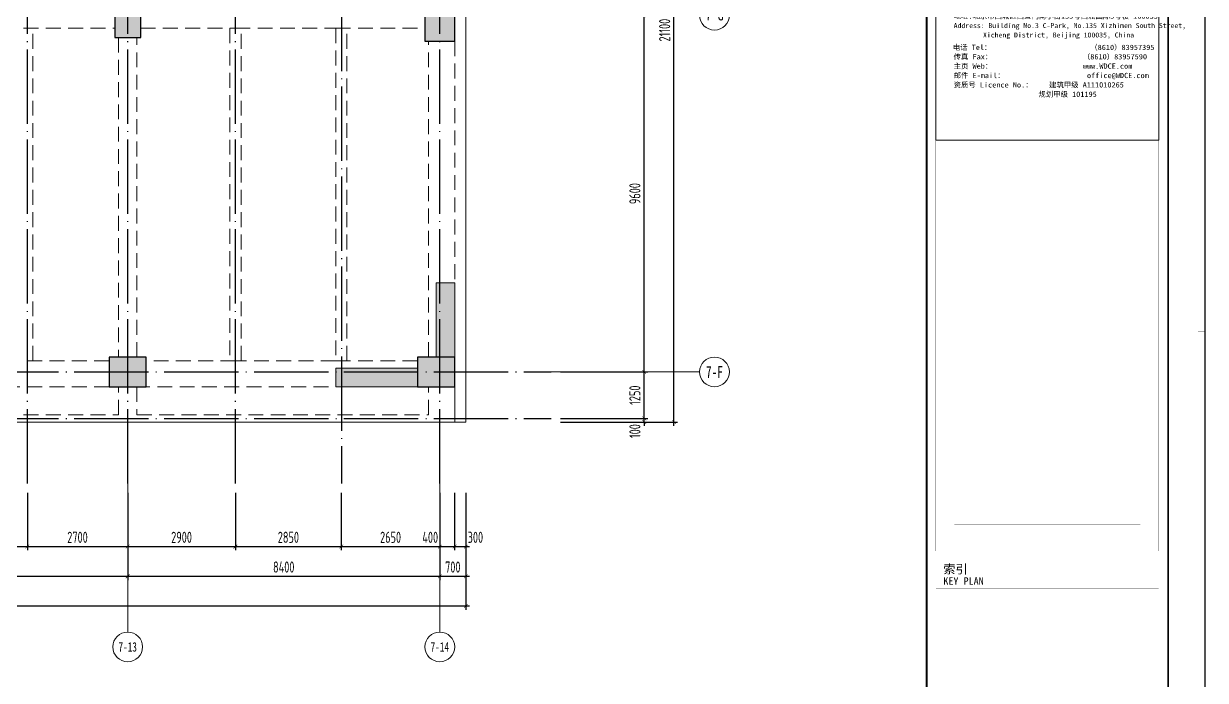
# Model space of a CAD drawing. Header units: millimetres. Extents: x -202076 to 1082610, y -439651 to 179350.
# Drawn here: x 791907 to 823710, y 37219 to 54894 of the extents above; entities that cross this region are included whole.
import ezdxf
from ezdxf.enums import TextEntityAlignment as Align

# ---------------------------------------------------------------- set-up
doc = ezdxf.new("R2010")
doc.units = ezdxf.units.MM
doc.header["$LTSCALE"] = 1000
for name, pattern in [('DASHED', [0.75, 0.5, -0.25]), ('DOTE', [2.42, 2, -0.2, 0.02, -0.2]), ('虚线', [500, 300, -200])]:
    doc.linetypes.add(name, pattern=pattern)
for name, color, linetype in [('02-TEXT_轴号', 7, 'Continuous'), ('A_AXIS-轴线', 36, 'DOTE'), ('AXIS_TEXT', 7, 'Continuous'), ('COLU', 5, 'Continuous')]:
    doc.layers.add(name, color=color, linetype=linetype)
for name, color, linetype, lineweight in [('BEAM', 4, 'DASHED', 0), ('DIM', 3, 'Continuous', 0), ('WALL', 2, 'Continuous', 0), ('板洞边线', 3, 'Continuous', 18), ('砼梁', 4, 'Continuous', 18), ('边缘构件填充', 253, 'Continuous', 18)]:
    doc.layers.add(name, color=color, linetype=linetype, lineweight=lineweight)
doc.styles.add('_TCH_AXIS', font='STXIHEI.TTF', dxfattribs={"width": 0.75})
doc.styles.add('COMPLEX', font='COMPLEX')
doc.styles.add('TSSD_Dimension', font='tssdeng.shx', dxfattribs={"width": 0.7, "bigfont": 'hztxt.shx'})
doc.styles.add('图签信息$0$hwxh', font='STXIHEI.TTF')
doc.styles.add('图签信息$0$华文细黑', font='STXIHEI.TTF', dxfattribs={"height": 10})
doc.dimstyles.new('TSSD_100_100', dxfattribs={"dimtxt": 300, "dimasz": 100, "dimexe": 100, "dimexo": 250, "dimgap": 100, "dimtad": 1, "dimdec": 0, "dimzin": 0, "dimdsep": 46, "dimtxsty": 'TSSD_Dimension', "dimblk": 'ARCHTICK', "dimcen": 0, "dimdle": 100, "dimclrt": 7, "dimadec": 0, "dimazin": 0, "dimtfac": 1, "dimtdec": 0, "dimtix": 1, "dimtmove": 2, "dimatfit": 3, "dimfxl": 1, "dimtolj": 1, "dimtzin": 0, "dimarcsym": 0})

# ---------------------------------------------------------------- blocks, each defined once
blk = doc.blocks.new('_ARCHTICK')
at = {"color": 0, "linetype": 'ByBlock', "const_width": 0.15}
blk.add_lwpolyline([(-0.5, -0.5), (0.5, 0.5)], dxfattribs=at)
blk = doc.blocks.new('*D1771')
at = {"layer": 'Defpoints', "color": 0, "transparency": 16777216}
for p in [(806108, 55119), (808608, 55119), (806108, 45519)]:
    blk.add_point(p, dxfattribs=at)
at = {"layer": 'DIM', "color": 0, "lineweight": -2, "transparency": 16777216}
for p, q in [((806358, 55119), (808708, 55119)), ((808608, 45419), (808608, 55219)), ((806358, 45519), (808708, 45519))]:
    blk.add_line(p, q, dxfattribs=at)
at = {"layer": 'DIM', "color": 0, "lineweight": -2, "transparency": 16777216, "xscale": 100, "yscale": 100, "zscale": 100}
for p, rotation in [((808608, 55119), 90), ((808608, 45519), 270)]:
    blk.add_blockref('_ARCHTICK', p, dxfattribs=dict(at, rotation=rotation))
at = {"layer": 'DIM', "color": 7, "transparency": 16777216, "insert": (808358, 50319), "char_height": 300, "attachment_point": 5, "rotation": 90, "style": 'TSSD_Dimension'}
blk.add_mtext('\\A1;9600', dxfattribs=at)
blk = doc.blocks.new('*D1776')
at = {"layer": 'Defpoints', "color": 0, "transparency": 16777216}
for p in [(786307, 42519), (794707, 42519), (794707, 40019)]:
    blk.add_point(p, dxfattribs=at)
at = {"layer": 'DIM', "color": 0, "lineweight": -2, "transparency": 16777216}
for p, q in [((786307, 42269), (786307, 39919)), ((794707, 42269), (794707, 39919)), ((786207, 40019), (794807, 40019))]:
    blk.add_line(p, q, dxfattribs=at)
at = {"layer": 'DIM', "color": 0, "lineweight": -2, "transparency": 16777216, "xscale": 100, "yscale": 100, "zscale": 100, "rotation": 180}
blk.add_blockref('_ARCHTICK', (786307, 40019), dxfattribs=at)
at = {"layer": 'DIM', "color": 0, "lineweight": -2, "transparency": 16777216, "xscale": 100, "yscale": 100, "zscale": 100}
blk.add_blockref('_ARCHTICK', (794707, 40019), dxfattribs=at)
at = {"layer": 'DIM', "color": 7, "transparency": 16777216, "insert": (790507, 40269), "char_height": 300, "attachment_point": 5, "style": 'TSSD_Dimension'}
blk.add_mtext('\\A1;8400', dxfattribs=at)
blk = doc.blocks.new('*D1778')
at = {"layer": 'Defpoints', "color": 0, "transparency": 16777216}
for p in [(794707, 42519), (803107, 42519), (803107, 40019)]:
    blk.add_point(p, dxfattribs=at)
at = {"layer": 'DIM', "color": 0, "lineweight": -2, "transparency": 16777216}
for p, q in [((794707, 42269), (794707, 39919)), ((803107, 42269), (803107, 39919)), ((794607, 40019), (803207, 40019))]:
    blk.add_line(p, q, dxfattribs=at)
at = {"layer": 'DIM', "color": 0, "lineweight": -2, "transparency": 16777216, "xscale": 100, "yscale": 100, "zscale": 100, "rotation": 180}
blk.add_blockref('_ARCHTICK', (794707, 40019), dxfattribs=at)
at = {"layer": 'DIM', "color": 0, "lineweight": -2, "transparency": 16777216, "xscale": 100, "yscale": 100, "zscale": 100}
blk.add_blockref('_ARCHTICK', (803107, 40019), dxfattribs=at)
at = {"layer": 'DIM', "color": 7, "transparency": 16777216, "insert": (798907, 40269), "char_height": 300, "attachment_point": 5, "style": 'TSSD_Dimension'}
blk.add_mtext('\\A1;8400', dxfattribs=at)
blk = doc.blocks.new('*D1779')
at = {"layer": 'Defpoints', "color": 0, "transparency": 16777216}
for p in [(752007, 42519), (803807, 42519), (752007, 39219)]:
    blk.add_point(p, dxfattribs=at)
at = {"layer": 'DIM', "color": 0, "lineweight": -2, "transparency": 16777216}
for p, q in [((752007, 42269), (752007, 39119)), ((803807, 42269), (803807, 39119)), ((803907, 39219), (751907, 39219))]:
    blk.add_line(p, q, dxfattribs=at)
at = {"layer": 'DIM', "color": 0, "lineweight": -2, "transparency": 16777216, "xscale": 100, "yscale": 100, "zscale": 100, "rotation": 180}
blk.add_blockref('_ARCHTICK', (752007, 39219), dxfattribs=at)
at = {"layer": 'DIM', "color": 0, "lineweight": -2, "transparency": 16777216, "xscale": 100, "yscale": 100, "zscale": 100}
blk.add_blockref('_ARCHTICK', (803807, 39219), dxfattribs=at)
at = {"layer": 'DIM', "color": 7, "transparency": 16777216, "insert": (777907, 39469), "char_height": 300, "attachment_point": 5, "style": 'TSSD_Dimension'}
blk.add_mtext('\\A1;51800', dxfattribs=at)
blk = doc.blocks.new('*D1786')
at = {"layer": 'Defpoints', "color": 0, "transparency": 16777216}
for p in [(806108, 65269), (809408, 65269), (806108, 44169)]:
    blk.add_point(p, dxfattribs=at)
at = {"layer": 'DIM', "color": 0, "lineweight": -2, "transparency": 16777216}
for p, q in [((806358, 65269), (809508, 65269)), ((809408, 44069), (809408, 65369)), ((806358, 44169), (809508, 44169))]:
    blk.add_line(p, q, dxfattribs=at)
at = {"layer": 'DIM', "color": 0, "lineweight": -2, "transparency": 16777216, "xscale": 100, "yscale": 100, "zscale": 100}
for p, rotation in [((809408, 65269), 90), ((809408, 44169), 270)]:
    blk.add_blockref('_ARCHTICK', p, dxfattribs=dict(at, rotation=rotation))
at = {"layer": 'DIM', "color": 7, "transparency": 16777216, "insert": (809158, 54719), "char_height": 300, "attachment_point": 5, "rotation": 90, "style": 'TSSD_Dimension'}
blk.add_mtext('\\A1;21100', dxfattribs=at)
blk = doc.blocks.new('*D1820')
at = {"layer": 'Defpoints', "color": 0, "transparency": 16777216}
for p in [(789357, 42519), (792007, 42519), (792007, 40819)]:
    blk.add_point(p, dxfattribs=at)
at = {"layer": 'DIM', "color": 0, "lineweight": -2, "transparency": 16777216}
for p, q in [((789357, 42269), (789357, 40719)), ((792007, 42269), (792007, 40719)), ((789257, 40819), (792107, 40819))]:
    blk.add_line(p, q, dxfattribs=at)
at = {"layer": 'DIM', "color": 0, "lineweight": -2, "transparency": 16777216, "xscale": 100, "yscale": 100, "zscale": 100, "rotation": 180}
blk.add_blockref('_ARCHTICK', (789357, 40819), dxfattribs=at)
at = {"layer": 'DIM', "color": 0, "lineweight": -2, "transparency": 16777216, "xscale": 100, "yscale": 100, "zscale": 100}
blk.add_blockref('_ARCHTICK', (792007, 40819), dxfattribs=at)
at = {"layer": 'DIM', "color": 7, "transparency": 16777216, "insert": (790682, 41069), "char_height": 300, "attachment_point": 5, "style": 'TSSD_Dimension'}
blk.add_mtext('\\A1;2650', dxfattribs=at)
blk = doc.blocks.new('*D1821')
at = {"layer": 'Defpoints', "color": 0, "transparency": 16777216}
for p in [(792007, 42519), (794707, 42519), (794707, 40819)]:
    blk.add_point(p, dxfattribs=at)
at = {"layer": 'DIM', "color": 0, "lineweight": -2, "transparency": 16777216}
for p, q in [((792007, 42269), (792007, 40719)), ((794707, 42269), (794707, 40719)), ((791907, 40819), (794807, 40819))]:
    blk.add_line(p, q, dxfattribs=at)
at = {"layer": 'DIM', "color": 0, "lineweight": -2, "transparency": 16777216, "xscale": 100, "yscale": 100, "zscale": 100, "rotation": 180}
blk.add_blockref('_ARCHTICK', (792007, 40819), dxfattribs=at)
at = {"layer": 'DIM', "color": 0, "lineweight": -2, "transparency": 16777216, "xscale": 100, "yscale": 100, "zscale": 100}
blk.add_blockref('_ARCHTICK', (794707, 40819), dxfattribs=at)
at = {"layer": 'DIM', "color": 7, "transparency": 16777216, "insert": (793357, 41069), "char_height": 300, "attachment_point": 5, "style": 'TSSD_Dimension'}
blk.add_mtext('\\A1;2700', dxfattribs=at)
blk = doc.blocks.new('*D1822')
at = {"layer": 'Defpoints', "color": 0, "transparency": 16777216}
for p in [(794707, 42519), (797607, 42519), (797607, 40819)]:
    blk.add_point(p, dxfattribs=at)
at = {"layer": 'DIM', "color": 0, "lineweight": -2, "transparency": 16777216}
for p, q in [((794707, 42269), (794707, 40719)), ((797607, 42269), (797607, 40719)), ((794607, 40819), (797707, 40819))]:
    blk.add_line(p, q, dxfattribs=at)
at = {"layer": 'DIM', "color": 0, "lineweight": -2, "transparency": 16777216, "xscale": 100, "yscale": 100, "zscale": 100, "rotation": 180}
blk.add_blockref('_ARCHTICK', (794707, 40819), dxfattribs=at)
at = {"layer": 'DIM', "color": 0, "lineweight": -2, "transparency": 16777216, "xscale": 100, "yscale": 100, "zscale": 100}
blk.add_blockref('_ARCHTICK', (797607, 40819), dxfattribs=at)
at = {"layer": 'DIM', "color": 7, "transparency": 16777216, "insert": (796157, 41069), "char_height": 300, "attachment_point": 5, "style": 'TSSD_Dimension'}
blk.add_mtext('\\A1;2900', dxfattribs=at)
blk = doc.blocks.new('*D1823')
at = {"layer": 'Defpoints', "color": 0, "transparency": 16777216}
for p in [(797607, 42519), (800457, 42519), (800457, 40819)]:
    blk.add_point(p, dxfattribs=at)
at = {"layer": 'DIM', "color": 0, "lineweight": -2, "transparency": 16777216}
for p, q in [((797607, 42269), (797607, 40719)), ((800457, 42269), (800457, 40719)), ((797507, 40819), (800557, 40819))]:
    blk.add_line(p, q, dxfattribs=at)
at = {"layer": 'DIM', "color": 0, "lineweight": -2, "transparency": 16777216, "xscale": 100, "yscale": 100, "zscale": 100, "rotation": 180}
blk.add_blockref('_ARCHTICK', (797607, 40819), dxfattribs=at)
at = {"layer": 'DIM', "color": 0, "lineweight": -2, "transparency": 16777216, "xscale": 100, "yscale": 100, "zscale": 100}
blk.add_blockref('_ARCHTICK', (800457, 40819), dxfattribs=at)
at = {"layer": 'DIM', "color": 7, "transparency": 16777216, "insert": (799032, 41069), "char_height": 300, "attachment_point": 5, "style": 'TSSD_Dimension'}
blk.add_mtext('\\A1;2850', dxfattribs=at)
blk = doc.blocks.new('*D1824')
at = {"layer": 'Defpoints', "color": 0, "transparency": 16777216}
for p in [(800457, 42519), (803107, 42519), (803107, 40819)]:
    blk.add_point(p, dxfattribs=at)
at = {"layer": 'DIM', "color": 0, "lineweight": -2, "transparency": 16777216}
for p, q in [((800457, 42269), (800457, 40719)), ((803107, 42269), (803107, 40719)), ((800357, 40819), (803207, 40819))]:
    blk.add_line(p, q, dxfattribs=at)
at = {"layer": 'DIM', "color": 0, "lineweight": -2, "transparency": 16777216, "xscale": 100, "yscale": 100, "zscale": 100, "rotation": 180}
blk.add_blockref('_ARCHTICK', (800457, 40819), dxfattribs=at)
at = {"layer": 'DIM', "color": 0, "lineweight": -2, "transparency": 16777216, "xscale": 100, "yscale": 100, "zscale": 100}
blk.add_blockref('_ARCHTICK', (803107, 40819), dxfattribs=at)
at = {"layer": 'DIM', "color": 7, "transparency": 16777216, "insert": (801782, 41069), "char_height": 300, "attachment_point": 5, "style": 'TSSD_Dimension'}
blk.add_mtext('\\A1;2650', dxfattribs=at)
blk = doc.blocks.new('图框-A1')
for points, const_width in [([(0, 0), (841, 0), (841, 594), (0, 594)], 0.05), ([(766, 584), (25, 584), (25, 10), (766, 10)], 0.5)]:
    blk.add_lwpolyline(points, close=True, dxfattribs=dict(const_width=const_width))
at = {"const_width": 0.05}
blk.add_lwpolyline([(841, 297), (839, 297)], dxfattribs=at)
blk = doc.blocks.new('图签信息$0$logo2')
h = blk.add_hatch(color=7)
h.paths.add_polyline_path([(19.02, -7.36), (15.84, -7.36), (15.84, -3.97), (18.97, -3.97), (18.97, -4.24), (16.46, -4.24), (16.46, -5.45), (18.81, -5.45), (18.81, -5.69), (16.47, -5.69), (16.47, -7.12), (19.02, -7.12)])
edge = h.paths.add_edge_path()
edge.add_spline(control_points=[(15.26, -4.21), (15.26, -4.21), (15.13, -4.65), (15.13, -4.65), (15.13, -4.65), (14.62, -4.1), (13.73, -4.1), (13.04, -4.1), (12.07, -4.54), (12.08, -5.62), (12.08, -6.49), (12.77, -7.16), (13.73, -7.17), (14.66, -7.17), (15.23, -6.68), (15.23, -6.68), (15.23, -6.68), (15.16, -7.11), (15.16, -7.11), (13.63, -7.7), (11.42, -7.29), (11.41, -5.64), (11.4, -3.72), (14.16, -3.66), (15.26, -4.21)], knot_values=[0, 0, 0, 0, 1, 1, 1, 2, 2, 2, 3, 3, 3, 4, 4, 4, 5, 5, 5, 6, 6, 6, 7, 7, 7, 8, 8, 8, 8], degree=3, periodic=0)
edge = h.paths.add_edge_path(flags=16)
edge.add_spline(control_points=[(10.23, -5.57), (10.23, -5.16), (10.12, -4.83), (9.9, -4.58), (9.63, -4.27), (9.23, -4.12), (8.69, -4.12), (8.69, -4.12), (7.64, -4.12), (7.64, -4.12), (7.64, -4.12), (7.64, -7.1), (7.64, -7.1), (7.64, -7.1), (8.66, -7.1), (8.66, -7.1), (9.13, -7.1), (9.52, -6.93), (9.82, -6.6), (10.09, -6.31), (10.23, -5.96), (10.23, -5.57)], knot_values=[0, 0, 0, 0, 1, 1, 1, 2, 2, 2, 3, 3, 3, 4, 4, 4, 5, 5, 5, 6, 6, 6, 7, 7, 7, 7], degree=3, periodic=0)
edge = h.paths.add_edge_path()
edge.add_spline(control_points=[(10.92, -5.51), (10.92, -5.96), (10.72, -6.37), (10.34, -6.72), (9.92, -7.1), (9.41, -7.29), (8.82, -7.29), (8.82, -7.29), (7.03, -7.29), (7.03, -7.29), (7.03, -7.29), (7.03, -3.92), (7.03, -3.92), (7.03, -3.92), (9.1, -3.92), (9.1, -3.92), (9.59, -3.92), (10.01, -4.06), (10.36, -4.34), (10.73, -4.64), (10.92, -5.03), (10.92, -5.51)], knot_values=[0, 0, 0, 0, 1, 1, 1, 2, 2, 2, 3, 3, 3, 4, 4, 4, 5, 5, 5, 6, 6, 6, 7, 7, 7, 7], degree=3, periodic=0)
at = {"lineweight": 0}
blk.add_lwpolyline([(19.02, -7.36), (15.84, -7.36), (15.84, -3.97), (18.97, -3.97), (18.97, -4.24), (16.46, -4.24), (16.46, -5.45), (18.81, -5.45), (18.81, -5.69), (16.47, -5.69), (16.47, -7.12), (19.02, -7.12), (19.02, -7.36)], dxfattribs=at)
for points, knots in [([(10.92, -5.51), (10.92, -5.96), (10.72, -6.37), (10.34, -6.72), (9.92, -7.1), (9.41, -7.29), (8.82, -7.29), (8.82, -7.29), (7.03, -7.29), (7.03, -7.29), (7.03, -7.29), (7.03, -3.92), (7.03, -3.92), (7.03, -3.92), (9.1, -3.92), (9.1, -3.92), (9.59, -3.92), (10.01, -4.06), (10.36, -4.34), (10.73, -4.64), (10.92, -5.03), (10.92, -5.51)], [0, 0, 0, 0, 1, 1, 1, 2, 2, 2, 3, 3, 3, 4, 4, 4, 5, 5, 5, 6, 6, 6, 7, 7, 7, 7]), ([(10.23, -5.57), (10.23, -5.16), (10.12, -4.83), (9.9, -4.58), (9.63, -4.27), (9.23, -4.12), (8.69, -4.12), (8.69, -4.12), (7.64, -4.12), (7.64, -4.12), (7.64, -4.12), (7.64, -7.1), (7.64, -7.1), (7.64, -7.1), (8.66, -7.1), (8.66, -7.1), (9.13, -7.1), (9.52, -6.93), (9.82, -6.6), (10.09, -6.31), (10.23, -5.96), (10.23, -5.57)], [0, 0, 0, 0, 1, 1, 1, 2, 2, 2, 3, 3, 3, 4, 4, 4, 5, 5, 5, 6, 6, 6, 7, 7, 7, 7]), ([(15.26, -4.21), (15.26, -4.21), (15.13, -4.65), (15.13, -4.65), (15.13, -4.65), (14.62, -4.1), (13.73, -4.1), (13.04, -4.1), (12.07, -4.54), (12.08, -5.62), (12.08, -6.49), (12.77, -7.16), (13.73, -7.17), (14.66, -7.17), (15.23, -6.68), (15.23, -6.68), (15.23, -6.68), (15.16, -7.11), (15.16, -7.11), (13.63, -7.7), (11.42, -7.29), (11.41, -5.64), (11.4, -3.72), (14.16, -3.66), (15.26, -4.21)], [0, 0, 0, 0, 1, 1, 1, 2, 2, 2, 3, 3, 3, 4, 4, 4, 5, 5, 5, 6, 6, 6, 7, 7, 7, 8, 8, 8, 8])]:
    blk.add_open_spline(points, degree=3, knots=knots, dxfattribs=at)
blk = doc.blocks.new('图签信息$0$logo1')
h = blk.add_hatch(color=8)
edge = h.paths.add_edge_path()
edge.add_spline(control_points=[(3.86, -5.21), (3.63, -5.88), (3.39, -6.56), (3.39, -6.56), (3.39, -6.56), (2.5, -3.91), (2.5, -3.91), (2.5, -3.91), (1.8, -3.91), (1.69, -3.91), (2.02, -4.39), (2.95, -7.27), (2.95, -7.27), (2.95, -7.27), (3.44, -7.27), (3.44, -7.27), (3.44, -7.27), (4.03, -5.66), (4.03, -5.66), (4.03, -5.66), (3.86, -5.21), (3.86, -5.21)], knot_values=[0, 0, 0, 0, 1, 1, 1, 2, 2, 2, 3, 3, 3, 4, 4, 4, 5, 5, 5, 6, 6, 6, 7, 7, 7, 7], degree=3, periodic=0)
h = blk.add_hatch(color=7)
edge = h.paths.add_edge_path()
edge.add_spline(control_points=[(6.04, -3.91), (6.09, -4.1), (5.2, -6.56), (5.2, -6.56), (5.2, -6.56), (4.3, -3.91), (4.3, -3.91), (4.3, -3.91), (3.6, -3.91), (3.49, -3.91), (3.82, -4.39), (4.75, -7.27), (4.75, -7.27), (4.75, -7.27), (5.24, -7.27), (5.24, -7.27), (5.24, -7.27), (6.33, -4.3), (6.33, -4.3), (6.33, -4.3), (6.48, -3.91), (6.48, -3.91), (6.48, -3.91), (6.21, -3.91), (6.04, -3.91)], knot_values=[0, 0, 0, 0, 1, 1, 1, 2, 2, 2, 3, 3, 3, 4, 4, 4, 5, 5, 5, 6, 6, 6, 7, 7, 7, 8, 8, 8, 8], degree=3, periodic=0)
at = {"color": 8, "lineweight": 0}
blk.add_open_spline([(3.86, -5.21), (3.63, -5.88), (3.39, -6.56), (3.39, -6.56), (3.39, -6.56), (2.5, -3.91), (2.5, -3.91), (2.5, -3.91), (1.8, -3.91), (1.69, -3.91), (2.02, -4.39), (2.95, -7.27), (2.95, -7.27), (2.95, -7.27), (3.44, -7.27), (3.44, -7.27), (3.44, -7.27), (4.03, -5.66), (4.03, -5.66), (4.03, -5.66), (3.86, -5.21), (3.86, -5.21)], degree=3, knots=[0, 0, 0, 0, 1, 1, 1, 2, 2, 2, 3, 3, 3, 4, 4, 4, 5, 5, 5, 6, 6, 6, 7, 7, 7, 7], dxfattribs=at)
at = {"lineweight": 0}
blk.add_open_spline([(6.04, -3.91), (6.09, -4.1), (5.2, -6.56), (5.2, -6.56), (5.2, -6.56), (4.3, -3.91), (4.3, -3.91), (4.3, -3.91), (3.6, -3.91), (3.49, -3.91), (3.82, -4.39), (4.75, -7.27), (4.75, -7.27), (4.75, -7.27), (5.24, -7.27), (5.24, -7.27), (5.24, -7.27), (6.33, -4.3), (6.33, -4.3), (6.33, -4.3), (6.48, -3.91), (6.48, -3.91), (6.48, -3.91), (6.21, -3.91), (6.04, -3.91)], degree=3, knots=[0, 0, 0, 0, 1, 1, 1, 2, 2, 2, 3, 3, 3, 4, 4, 4, 5, 5, 5, 6, 6, 6, 7, 7, 7, 8, 8, 8, 8], dxfattribs=at)
blk.add_blockref('图签信息$0$logo2', (0, 0))
blk = doc.blocks.new('图签信息$0$时间-logo')
at = {"layer": 'Defpoints', "lineweight": 0}
blk.add_lwpolyline([(0, -23.46), (-21.17, -23.46), (-21.17, 0), (0, 0), (0, -23.46)], dxfattribs=at)
blk.add_blockref('图签信息$0$logo1', (-20.97, 0))
at = {"style": '图签信息$0$hwxh'}
for s, height, p in [('华通设计顾问工程有限公司 ', 1.15, (-19.73, -9.05)), ('WALTON DESIGN & CONSULTING ENGINEERING CO., LTD.', 0.5, (-19.5, -10.1)), ('Address: Building No.3 C-Park, No.135 Xizhimen South Street, ', 0.47, (-19.48, -12.83)), ('地址:北京市西城区西直门南小街135号西派国际3号楼 100035', 0.5, (-19.48, -11.94)), ('Xicheng District, Beijing 100035, China ', 0.47, (-16.69, -13.72)), ('电话 Tel：                        （8610）83957395 ', 0.5, (-19.56, -14.91)), ('传真 Fax：                      （8610）83957590 ', 0.5, (-19.48, -15.8)), ('主页 Web：                      www.WDCE.com ', 0.5, (-19.48, -16.69)), ('资质号 Licence No.：    建筑甲级 A111010265 ', 0.5, (-19.48, -18.47)), ('邮件 E-mail：                    office@WDCE.com ', 0.5, (-19.48, -17.58)), ('   规划甲级 101195', 0.5, (-12.6, -19.36))]:
    blk.add_text(s, height=height, dxfattribs=at).set_placement(p)
blk = doc.blocks.new('图签信息')
at = {"const_width": 0.5}
blk.add_lwpolyline([(-65, 0), (0, 0), (0, 500.5), (-65, 500.5)], close=True, dxfattribs=at)
at = {"const_width": 0.05}
for points in [[(-62.5, 404.92), (-62.5, 227.83)], [(-62.5, 227.83), (-2.5, 227.83), (-2.5, 404.92)], [(-57.5, 338.36), (-7.5, 338.36)], [(-57.5, 288.83), (-7.5, 288.83)], [(-57.5, 234.85), (-7.5, 234.85)], [(-62.5, 227.83), (-2.5, 227.83)], [(-62.5, 217.74), (-2.5, 217.74)]]:
    blk.add_lwpolyline(points, dxfattribs=at)
at = {"ltscale": 0.001, "xscale": 2.834689937531525, "yscale": 2.834689937531525, "zscale": 2.834689937531525}
blk.add_blockref('图签信息$0$时间-logo', (-2.5, 404.92), dxfattribs=at)
at = {"style": '图签信息$0$华文细黑'}
for s, height, p in [('索引', 2.4, (-60.5, 224.14)), ('KEY PLAN', 2, (-60.5, 220.74))]:
    blk.add_text(s, height=height, dxfattribs=at).set_placement(p, align=Align.TOP_LEFT)
blk = doc.blocks.new('图签-A1')
at = {"color": 2}
blk.add_blockref('图签信息', (0, 0), dxfattribs=at)
blk = doc.blocks.new('*D2206')
at = {"layer": 'Defpoints', "color": 0, "transparency": 16777216}
for p in [(803507, 42519), (803807, 42519), (803807, 40819)]:
    blk.add_point(p, dxfattribs=at)
at = {"layer": 'DIM', "color": 0, "lineweight": -2, "transparency": 16777216}
for p, q in [((803507, 42269), (803507, 40719)), ((803807, 42269), (803807, 40719)), ((803407, 40819), (803907, 40819))]:
    blk.add_line(p, q, dxfattribs=at)
at = {"layer": 'DIM', "color": 0, "lineweight": -2, "transparency": 16777216, "xscale": 100, "yscale": 100, "zscale": 100, "rotation": 180}
blk.add_blockref('_ARCHTICK', (803507, 40819), dxfattribs=at)
at = {"layer": 'DIM', "color": 0, "lineweight": -2, "transparency": 16777216, "xscale": 100, "yscale": 100, "zscale": 100}
blk.add_blockref('_ARCHTICK', (803807, 40819), dxfattribs=at)
at = {"layer": 'DIM', "color": 7, "transparency": 16777216, "insert": (804065, 41069), "char_height": 300, "attachment_point": 5, "style": 'TSSD_Dimension'}
blk.add_mtext('\\A1;300', dxfattribs=at)
blk = doc.blocks.new('*D2207')
at = {"layer": 'Defpoints', "color": 0, "transparency": 16777216}
for p in [(803107, 42519), (803807, 42519), (803807, 40019)]:
    blk.add_point(p, dxfattribs=at)
at = {"layer": 'DIM', "color": 0, "lineweight": -2, "transparency": 16777216}
for p, q in [((803107, 42269), (803107, 39919)), ((803807, 42269), (803807, 39919)), ((803007, 40019), (803907, 40019))]:
    blk.add_line(p, q, dxfattribs=at)
at = {"layer": 'DIM', "color": 0, "lineweight": -2, "transparency": 16777216, "xscale": 100, "yscale": 100, "zscale": 100, "rotation": 180}
blk.add_blockref('_ARCHTICK', (803107, 40019), dxfattribs=at)
at = {"layer": 'DIM', "color": 0, "lineweight": -2, "transparency": 16777216, "xscale": 100, "yscale": 100, "zscale": 100}
blk.add_blockref('_ARCHTICK', (803807, 40019), dxfattribs=at)
at = {"layer": 'DIM', "color": 7, "transparency": 16777216, "insert": (803457, 40269), "char_height": 300, "attachment_point": 5, "style": 'TSSD_Dimension'}
blk.add_mtext('\\A1;700', dxfattribs=at)
blk = doc.blocks.new('*D2208')
at = {"layer": 'Defpoints', "color": 0, "transparency": 16777216}
for p in [(806108, 44269), (808608, 44269), (806108, 44169)]:
    blk.add_point(p, dxfattribs=at)
at = {"layer": 'DIM', "color": 0, "lineweight": -2, "transparency": 16777216}
for p, q in [((806358, 44269), (808708, 44269)), ((808608, 44269), (808608, 44369)), ((808608, 44169), (808608, 44269)), ((806358, 44169), (808708, 44169)), ((808608, 44169), (808608, 44069))]:
    blk.add_line(p, q, dxfattribs=at)
at = {"layer": 'DIM', "color": 0, "lineweight": -2, "transparency": 16777216, "xscale": 100, "yscale": 100, "zscale": 100}
for p, rotation in [((808608, 44269), 270), ((808608, 44169), 90)]:
    blk.add_blockref('_ARCHTICK', p, dxfattribs=dict(at, rotation=rotation))
at = {"layer": 'DIM', "color": 7, "transparency": 16777216, "insert": (808358, 43927), "char_height": 300, "attachment_point": 5, "rotation": 90, "style": 'TSSD_Dimension'}
blk.add_mtext('\\A1;100', dxfattribs=at)
blk = doc.blocks.new('_AXISO')
blk.add_circle((0, 0), 0.5)
at = {"layer": 'AXIS_TEXT', "style": 'COMPLEX', "width": 1.041667}
blk.add_attdef('A', text='', height=0.56, dxfattribs=at).set_placement((-0.25, -0.28), (0.25, -0.28), align=Align.FIT)
blk = doc.blocks.new('*D2922')
at = {"layer": 'Defpoints', "color": 0, "transparency": 16777216}
for p in [(806108, 45519), (808608, 45519), (806108, 44269)]:
    blk.add_point(p, dxfattribs=at)
at = {"layer": 'DIM', "color": 0, "lineweight": -2, "transparency": 16777216}
for p, q in [((806358, 45519), (808708, 45519)), ((808608, 44169), (808608, 45619)), ((806358, 44269), (808708, 44269))]:
    blk.add_line(p, q, dxfattribs=at)
at = {"layer": 'DIM', "color": 0, "lineweight": -2, "transparency": 16777216, "xscale": 100, "yscale": 100, "zscale": 100}
for p, rotation in [((808608, 45519), 90), ((808608, 44269), 270)]:
    blk.add_blockref('_ARCHTICK', p, dxfattribs=dict(at, rotation=rotation))
at = {"layer": 'DIM', "color": 7, "transparency": 16777216, "insert": (808358, 44894), "char_height": 300, "attachment_point": 5, "rotation": 90, "style": 'TSSD_Dimension'}
blk.add_mtext('\\A1;1250', dxfattribs=at)
blk = doc.blocks.new('*D2926')
at = {"layer": 'Defpoints', "color": 0, "transparency": 16777216}
for p in [(803107, 42519), (803507, 42519), (803507, 40819)]:
    blk.add_point(p, dxfattribs=at)
at = {"layer": 'DIM', "color": 0, "lineweight": -2, "transparency": 16777216}
for p, q in [((803107, 42269), (803107, 40719)), ((803507, 42269), (803507, 40719)), ((803007, 40819), (803607, 40819))]:
    blk.add_line(p, q, dxfattribs=at)
at = {"layer": 'DIM', "color": 0, "lineweight": -2, "transparency": 16777216, "xscale": 100, "yscale": 100, "zscale": 100, "rotation": 180}
blk.add_blockref('_ARCHTICK', (803107, 40819), dxfattribs=at)
at = {"layer": 'DIM', "color": 0, "lineweight": -2, "transparency": 16777216, "xscale": 100, "yscale": 100, "zscale": 100}
blk.add_blockref('_ARCHTICK', (803507, 40819), dxfattribs=at)
at = {"layer": 'DIM', "color": 7, "transparency": 16777216, "insert": (802849, 41069), "char_height": 300, "attachment_point": 5, "style": 'TSSD_Dimension'}
blk.add_mtext('\\A1;400', dxfattribs=at)

msp = doc.modelspace()

# ---------------------------------------------------------------- hatches: boundary and pattern name
at = {"layer": '边缘构件填充'}
h = msp.add_hatch(color=256, dxfattribs=at)
h.dxf.hatch_style = 1
h.paths.add_polyline_path([(795057.2, 55219), (794357.2, 55219), (794357.2, 54519), (795057.2, 54519)])
h = msp.add_hatch(color=256, dxfattribs=at)
h.dxf.hatch_style = 1
h.paths.add_polyline_path([(803507.2, 55219), (802707.2, 55219), (802707.2, 54419), (803507.2, 54419)])
h = msp.add_hatch(color=256, dxfattribs=at)
h.dxf.hatch_style = 1
h.paths.add_polyline_path([(803507.2, 47919), (803007.2, 47919), (803007.2, 45919), (803507.2, 45919)])
h = msp.add_hatch(color=256, dxfattribs=at)
h.dxf.hatch_style = 1
h.paths.add_polyline_path([(795207.2, 45919), (794207.2, 45919), (794207.2, 45119), (795207.2, 45119)])
h = msp.add_hatch(color=256, dxfattribs=at)
h.dxf.hatch_style = 1
h.paths.add_polyline_path([(803507.2, 45919), (802507.2, 45919), (802507.2, 45119), (803507.2, 45119)])
h = msp.add_hatch(color=256, dxfattribs=at)
h.dxf.hatch_style = 1
h.paths.add_polyline_path([(802507.2, 45119), (802507.2, 45619), (800307.2, 45619), (800307.2, 45119)])

# ---------------------------------------------------------------- linework, layer by layer
msp.add_lwpolyline([(823707.2, 16919), (823707.2, 76319), (739607.2, 76319), (739607.2, 16919)], close=True)
at = {"layer": 'A_AXIS-轴线'}
for p, q in [((792007.2, 42519), (792007.2, 67719)), ((794707.2, 42519), (794707.2, 67719)), ((797607.2, 42519), (797607.2, 67719)), ((800457.2, 67719), (800457.2, 42519)), ((803107.2, 42519), (803107.2, 67719))]:
    msp.add_line(p, q, dxfattribs=at)
for points in [[(749707.2, 45519), (806107.5, 45519)], [(749707.2, 44269), (806107.5, 44269)]]:
    msp.add_lwpolyline(points, dxfattribs=at)
at = {"layer": 'BEAM', "ltscale": 0.8}
for p, q in [((791907.2, 54769), (794357.2, 54769)), ((792157.2, 45819), (792157.2, 54769)), ((795057.2, 54769), (797607.1, 54769)), ((797457.2, 54769), (797457.2, 45819)), ((797607.2, 54769), (800307.1, 54769)), ((797757.2, 45819), (797757.2, 54769)), ((800307.2, 54769), (800307.2, 45819)), ((800307.2, 54769), (802707.2, 54769)), ((800607.2, 45819), (800607.2, 54769)), ((794457.2, 54519), (794457.2, 45919)), ((794957.2, 45919), (794957.2, 54519)), ((802807.2, 45919), (802807.2, 54419)), ((803507.2, 54419), (803507.2, 45919)), ((794207.2, 45819), (791907.2, 45819)), ((797607.1, 45819), (795207.2, 45819)), ((800307.1, 45819), (797607.2, 45819)), ((802507.2, 45819), (800307.2, 45819)), ((794207.2, 45119), (786807.2, 45119)), ((794457.2, 44369), (794457.2, 45119)), ((794957.2, 45119), (794957.2, 44369)), ((802507.2, 45119), (795207.2, 45119)), ((802807.2, 44369), (802807.2, 45119)), ((786507.2, 44369), (794457.2, 44369)), ((794957.2, 44369), (802807.2, 44369))]:
    msp.add_line(p, q, dxfattribs=at)
at = {"layer": 'COLU'}
for points in [[(795057.2, 55219), (794357.2, 55219), (794357.2, 54519), (795057.2, 54519)], [(803507.2, 55219), (802707.2, 55219), (802707.2, 54419), (803507.2, 54419)], [(795207.2, 45919), (794207.2, 45919), (794207.2, 45119), (795207.2, 45119)], [(803507.2, 45919), (802507.2, 45919), (802507.2, 45119), (803507.2, 45119)]]:
    msp.add_lwpolyline(points, close=True, dxfattribs=at)
at = {"layer": 'DIM'}
for p, q in [((806107.5, 45519), (810107.5, 45519)), ((794707.2, 42519), (794707.2, 38519)), ((803107.2, 42519), (803107.2, 38519))]:
    msp.add_line(p, q, dxfattribs=at)
at = {"layer": 'WALL'}
for points in [[(803007.2, 47919), (803007.2, 45919), (803007.2, 47919), (803507.2, 47919), (803507.2, 45919)], [(800307.2, 45119), (802507.2, 45119), (800307.2, 45119), (800307.2, 45119), (800307.2, 45619), (802507.2, 45619)]]:
    msp.add_lwpolyline(points, dxfattribs=at)
at = {"layer": '板洞边线', "color": 6}
msp.add_lwpolyline([(752007.2, 65469), (803807.2, 65469), (803807.2, 44169), (752007.2, 44169)], close=True, dxfattribs=at)
at = {"layer": '砼梁', "linetype": '虚线'}
msp.add_line((803507.2, 45119), (803507.2, 44169), dxfattribs=at)
at = {"layer": '砼梁'}
msp.add_line((752307.2, 44169), (803507.2, 44169), dxfattribs=at)

# ---------------------------------------------------------------- block references
at = {"xscale": 100, "yscale": 100, "zscale": 100}
for name, p in [('图框-A1', (739607.2, 16919)), ('图签-A1', (822707.2, 17919))]:
    msp.add_blockref(name, p, dxfattribs=at)
at = {"layer": 'DIM'}
ref = msp.add_blockref('_AXISO', (810499, 55119), dxfattribs=dict(at, xscale=800, yscale=800, zscale=800))
ref.add_attrib('A', '7-G', dxfattribs={"layer": '02-TEXT_轴号', "height": 277.76, "style": '_TCH_AXIS', "width": 0.743037}).set_placement((810255.9, 54980.2), (810742.2, 54980.2), align=Align.FIT)
ref = msp.add_blockref('_AXISO', (810499, 45519), dxfattribs=dict(at, xscale=800, yscale=800, zscale=800))
ref.add_attrib('A', '7-F', dxfattribs={"layer": '02-TEXT_轴号', "height": 325.94, "style": '_TCH_AXIS', "width": 0.761209}).set_placement((810271.3, 45356.1), (810726.7, 45356.1), align=Align.FIT)
ref = msp.add_blockref('_AXISO', (794707.2, 38119), dxfattribs=dict(at, xscale=800, yscale=800, zscale=800))
ref.add_attrib('A', '7-13', dxfattribs={"layer": '02-TEXT_轴号', "height": 252.11, "style": '_TCH_AXIS', "width": 0.743037}).set_placement((794457.1, 37992.9), (794957.2, 37992.9), align=Align.FIT)
ref = msp.add_blockref('_AXISO', (803107.2, 38119), dxfattribs=dict(at, xscale=800, yscale=800, zscale=800))
ref.add_attrib('A', '7-14', dxfattribs={"layer": '02-TEXT_轴号', "height": 252.11, "style": '_TCH_AXIS', "width": 0.743037}).set_placement((802857.1, 37992.9), (803357.2, 37992.9), align=Align.FIT)

# ---------------------------------------------------------------- dimensions: what is measured, and where the dimension line sits
for base, p1, p2, picture, middle in [((809407.5, 65269), (806107.5, 44169), (806107.5, 65269), '*D1786', (809157.5, 54719)), ((808607.5, 55119), (806107.5, 45519), (806107.5, 55119), '*D1771', (808357.5, 50319)), ((808607.5, 45519), (806107.5, 44269), (806107.5, 45519), '*D2922', (808357.5, 44894))]:
    dim = msp.add_linear_dim(base=base, p1=p1, p2=p2, angle=90, dimstyle='TSSD_100_100', dxfattribs=at)
    dim.commit()
    dim.dimension.update_dxf_attribs({"geometry": picture, "text_midpoint": middle})
dim = msp.add_linear_dim(base=(808607.5, 44269), p1=(806107.5, 44169), p2=(806107.5, 44269), angle=90, dimstyle='TSSD_100_100', dxfattribs=at)
dim.commit()
dim.dimension.update_dxf_attribs({"geometry": '*D2208', "text_midpoint": (808357.5, 43927.1), "dimtype": 160})
for base, p1, p2, picture, middle in [((752007.2, 39219), (803807.2, 42519), (752007.2, 42519), '*D1779', (777907.2, 39469)), ((794707.2, 40019), (786307.2, 42519), (794707.2, 42519), '*D1776', (790507.2, 40269)), ((792007.2, 40819), (789357.2, 42519), (792007.2, 42519), '*D1820', (790682.2, 41069)), ((794707.2, 40819), (792007.2, 42519), (794707.2, 42519), '*D1821', (793357.2, 41069)), ((803107.2, 40019), (794707.2, 42519), (803107.2, 42519), '*D1778', (798907.2, 40269)), ((797607.2, 40819), (794707.2, 42519), (797607.2, 42519), '*D1822', (796157.2, 41069)), ((800457.2, 40819), (797607.2, 42519), (800457.2, 42519), '*D1823', (799032.2, 41069)), ((803107.2, 40819), (800457.2, 42519), (803107.2, 42519), '*D1824', (801782.2, 41069)), ((803807.2, 40019), (803107.2, 42519), (803807.2, 42519), '*D2207', (803457.2, 40269))]:
    dim = msp.add_linear_dim(base=base, p1=p1, p2=p2, dimstyle='TSSD_100_100', dxfattribs=at)
    dim.commit()
    dim.dimension.update_dxf_attribs({"geometry": picture, "text_midpoint": middle})
for base, p1, p2, picture, middle in [((803507.2, 40819), (803107.2, 42519), (803507.2, 42519), '*D2926', (802849.1, 41069)), ((803807.2, 40819), (803507.2, 42519), (803807.2, 42519), '*D2206', (804065.2, 41069))]:
    dim = msp.add_linear_dim(base=base, p1=p1, p2=p2, dimstyle='TSSD_100_100', dxfattribs=at)
    dim.commit()
    dim.dimension.update_dxf_attribs({"geometry": picture, "text_midpoint": middle, "dimtype": 160})

doc.saveas('drawing.dxf')
